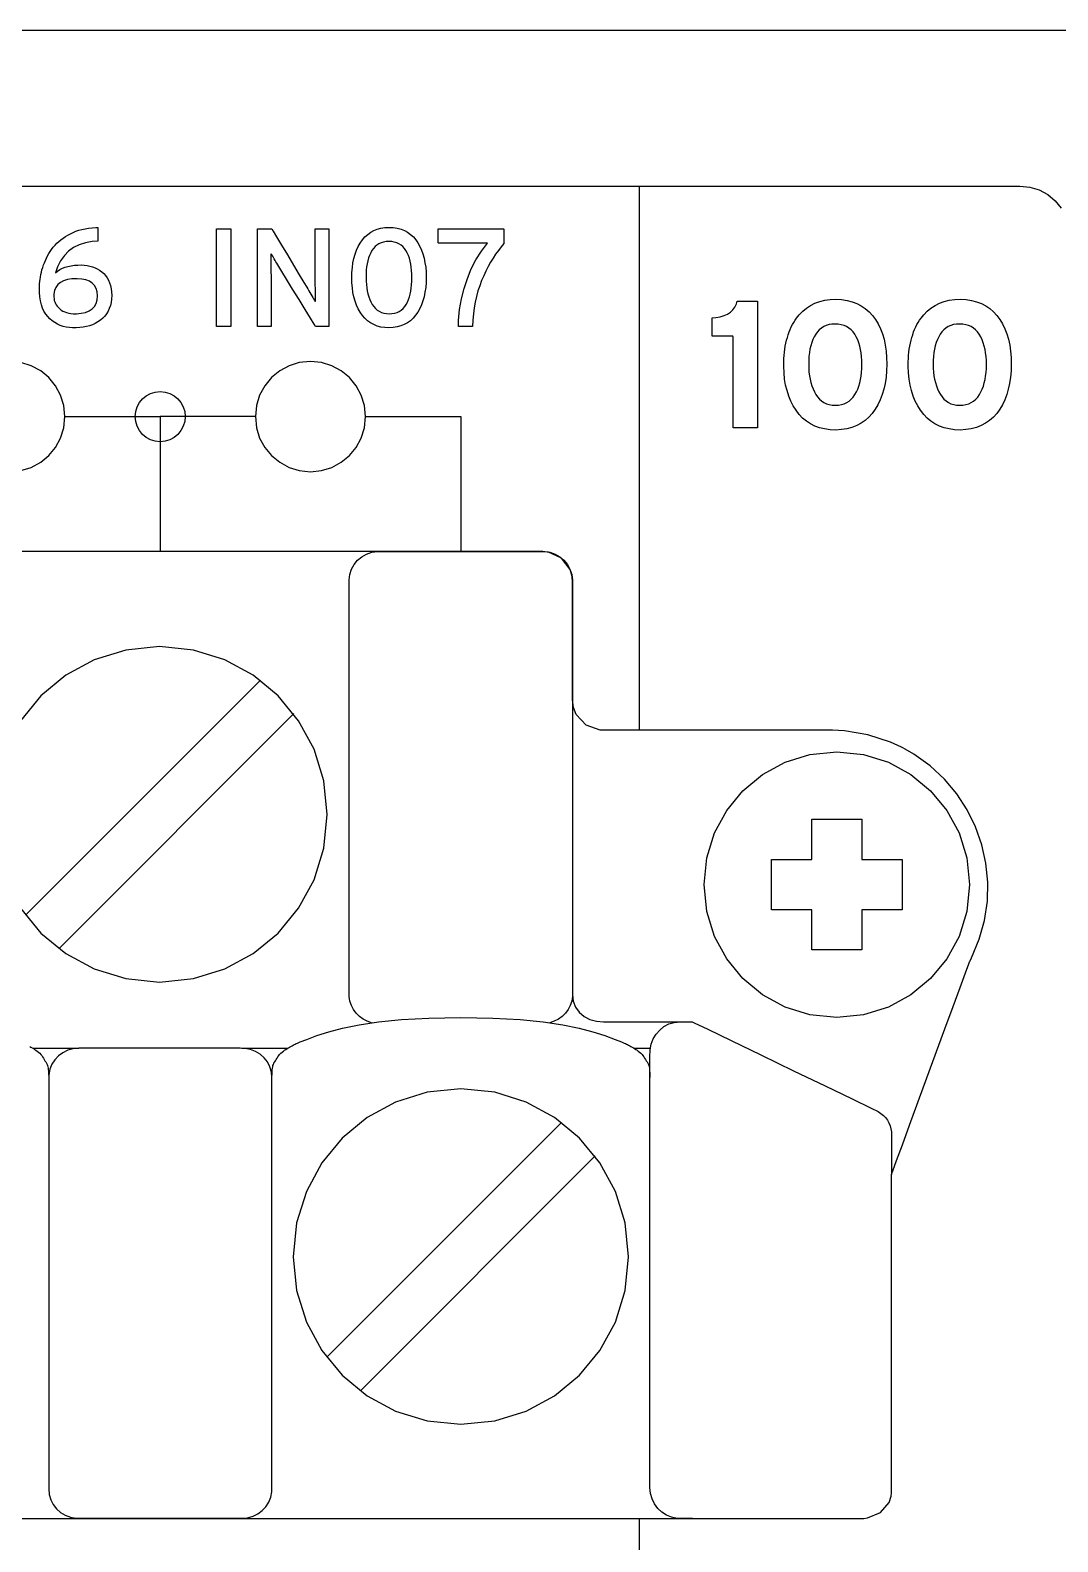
# Model space of a CAD drawing. Extents: x 1 to 47.7, y 0.2 to 33.3.
# Drawn here: x 36.441 to 37.467, y 13.608 to 15.115 of the extents above; entities that cross this region are included whole.
import ezdxf

# ---------------------------------------------------------------- set-up
doc = ezdxf.new("R2010")
doc.units = 0
doc.header["$MEASUREMENT"] = 0
doc.layers.add('4_0_____DWG', color=7, linetype='CONTINUOUS')

msp = doc.modelspace()

# ---------------------------------------------------------------- linework, layer by layer
at = {"layer": '4_0_____DWG'}
for points in [[(35.421, 15.1152), (35.819, 15.1152), (36.0172, 15.1152), (36.2148, 15.1152), (36.4115, 15.1152), (36.6074, 15.1152), (36.8022, 15.1152), (36.996, 15.1152), (37.1887, 15.1152), (37.38, 15.1152), (37.57, 15.1152), (37.7585, 15.1152), (37.9455, 15.1152), (38.1308, 15.1152), (38.3143, 15.1152), (38.496, 15.1152), (38.6757, 15.1152)], [(36.4007, 14.9598), (36.4789, 14.9598), (36.5546, 14.9598), (36.6276, 14.9598), (36.6978, 14.9598), (36.7652, 14.9598), (36.8298, 14.9598), (36.8914, 14.9598), (36.9501, 14.9598), (37.0056, 14.9598), (37.0581, 14.9598), (37.1073, 14.9598), (37.1534, 14.9598), (37.1751, 14.9598), (37.196, 14.9598), (37.2161, 14.9598), (37.2354, 14.9598), (37.2537, 14.9598), (37.2712, 14.9598), (37.2879, 14.9598), (37.3036, 14.9598), (37.3185, 14.9598), (37.3324, 14.9598), (37.3455, 14.9598), (37.3576, 14.9598), (37.3688, 14.9598), (37.3791, 14.9598), (37.3884, 14.9598), (37.3968, 14.9598), (37.4042, 14.9598), (37.4107, 14.9598), (37.4161, 14.9598), (37.4206, 14.9598), (37.4242, 14.9598), (37.4267, 14.9598), (37.4282, 14.9598), (37.4287, 14.9598), (37.4388, 14.9588), (37.4482, 14.9559), (37.4567, 14.9513), (37.4641, 14.9452), (37.4702, 14.9378)], [(37.049, 14.9598), (37.049, 14.4171)], [(36.6273, 14.8199), (36.6273, 14.9171), (36.6414, 14.9171), (36.6414, 14.8199), (36.6273, 14.8199)], [(36.432, 14.676), (36.4423, 14.6792), (36.4517, 14.6843), (36.4598, 14.691), (36.4665, 14.6991), (36.4716, 14.7085), (36.4748, 14.7188), (36.4759, 14.7299), (36.4748, 14.741), (36.4716, 14.7513), (36.4665, 14.7607), (36.4598, 14.7688), (36.4517, 14.7755), (36.4423, 14.7806), (36.432, 14.7838)], [(36.4759, 14.7299), (36.5709, 14.7299), (36.5709, 14.5953)], [(36.6659, 14.7299), (36.5709, 14.7299), (36.5709, 14.5953)], [(36.7759, 14.7299), (36.8709, 14.7299), (36.8709, 14.5953)], [(36.9823, 14.4473), (36.9823, 14.4493), (36.9823, 14.455), (36.9823, 14.4638), (36.9823, 14.4748), (36.9823, 14.5284), (36.9823, 14.5515), (36.9823, 14.5596), (36.9823, 14.5647), (36.982, 14.5705), (36.98, 14.5774), (36.9714, 14.5886), (36.9584, 14.5947), (36.9547, 14.5952), (36.9527, 14.5953), (36.9503, 14.5953), (36.9456, 14.5953), (36.9381, 14.5953), (36.9279, 14.5953), (36.9151, 14.5953), (36.8998, 14.5953), (36.8819, 14.5953), (36.8616, 14.5953), (36.839, 14.5953), (36.8139, 14.5953), (36.7866, 14.5953), (36.7571, 14.5953), (36.7254, 14.5953), (36.6916, 14.5953), (36.6557, 14.5953), (36.6178, 14.5953), (36.578, 14.5953), (36.4927, 14.5953), (36.4003, 14.5953)], [(36.7819, 14.1254), (36.7775, 14.1269), (36.7734, 14.1291), (36.7697, 14.1317), (36.7665, 14.1349), (36.7638, 14.1386), (36.7618, 14.1426), (36.7603, 14.147), (36.7596, 14.1516), (36.7595, 14.1591), (36.7595, 14.1913), (36.7595, 14.2454), (36.7595, 14.3131), (36.7595, 14.3861), (36.7595, 14.4561), (36.7595, 14.5149), (36.7595, 14.5543), (36.7595, 14.567), (36.7602, 14.5726), (36.762, 14.5778), (36.7646, 14.5825), (36.768, 14.5866), (36.7722, 14.5901), (36.777, 14.5927), (36.7822, 14.5946), (36.7879, 14.5954), (36.7928, 14.5954), (36.807, 14.5954), (36.8293, 14.5954), (36.8565, 14.5954), (36.8854, 14.5954), (36.9126, 14.5954), (36.9349, 14.5954), (36.9491, 14.5954), (36.9541, 14.5954), (36.9597, 14.5946), (36.965, 14.5927), (36.9697, 14.5901), (36.9739, 14.5866), (36.9773, 14.5825), (36.9799, 14.5778), (36.9817, 14.5726), (36.9824, 14.567), (36.9824, 14.5543), (36.9824, 14.5149), (36.9824, 14.4561), (36.9824, 14.3861), (36.9824, 14.3131), (36.9824, 14.2454), (36.9824, 14.1913), (36.9824, 14.1591), (36.9823, 14.1516), (36.9816, 14.1469), (36.9801, 14.1426), (36.978, 14.1385), (36.9753, 14.1349), (36.9721, 14.1317), (36.9683, 14.129), (36.9642, 14.1269), (36.9597, 14.1254)], [(36.4316, 14.2396), (36.452, 14.2149), (36.4768, 14.1945), (36.5052, 14.1791), (36.5367, 14.1694), (36.5704, 14.166), (36.6041, 14.1694), (36.6355, 14.1791), (36.6639, 14.1945), (36.6887, 14.2149), (36.7091, 14.2396), (36.7245, 14.268), (36.7343, 14.2994), (36.7377, 14.3331), (36.7343, 14.3668), (36.7245, 14.3982), (36.7091, 14.4266), (36.6887, 14.4514), (36.6639, 14.4719), (36.6355, 14.4873), (36.6041, 14.4971), (36.5704, 14.5005), (36.5367, 14.4971), (36.5052, 14.4873), (36.4768, 14.4719), (36.452, 14.4514), (36.4316, 14.4266)], [(36.4366, 14.2328), (36.6709, 14.4671)], [(36.4029, 13.6311), (36.5141, 13.6311), (36.6194, 13.6311), (36.7185, 13.6311), (36.811, 13.6311), (36.8963, 13.6311), (36.9361, 13.6311), (36.974, 13.6311), (37.0099, 13.6311), (37.0437, 13.6311), (37.0754, 13.6311), (37.105, 13.6311), (37.1323, 13.6311), (37.1573, 13.6311), (37.18, 13.6311), (37.2003, 13.6311), (37.2181, 13.6311), (37.2335, 13.6311), (37.2463, 13.6311), (37.2564, 13.6311), (37.2639, 13.6311), (37.2687, 13.6311), (37.2711, 13.6311), (37.273, 13.6312), (37.2768, 13.6316), (37.2898, 13.6371), (37.2984, 13.647), (37.3004, 13.6532), (37.3007, 13.6565), (37.3007, 13.6608), (37.3007, 13.6664), (37.3007, 13.6743), (37.3007, 13.6961), (37.3007, 13.7244), (37.3007, 13.7575), (37.3007, 13.8305), (37.3007, 13.8668), (37.3007, 13.9006), (37.3007, 13.9301), (37.3007, 13.9533), (37.3007, 13.9621), (37.3007, 13.9686), (37.3007, 13.9727), (37.3007, 13.9741), (37.3011, 13.9751), (37.3021, 13.9778), (37.3058, 13.9881), (37.3116, 14.0037), (37.3188, 14.0234), (37.3361, 14.0704), (37.3541, 14.1194), (37.3623, 14.1416), (37.3693, 14.1606), (37.3747, 14.1752), (37.378, 14.1842), (37.3787, 14.1863), (37.3789, 14.1866), (37.3807, 14.1902), (37.3884, 14.2087), (37.3936, 14.2275), (37.3964, 14.2466), (37.3969, 14.2656), (37.395, 14.2845), (37.3909, 14.303), (37.3847, 14.3208), (37.3763, 14.3378), (37.3659, 14.3537), (37.3536, 14.3684), (37.3393, 14.3816), (37.3232, 14.3932), (37.3145, 14.3982), (37.3119, 14.3996), (37.3106, 14.4003), (37.2998, 14.4052), (37.2772, 14.4125), (37.2538, 14.4164), (37.2419, 14.4171), (37.2381, 14.4171), (37.2298, 14.4171), (37.2153, 14.4171), (37.1959, 14.4171), (37.1729, 14.4171), (37.1475, 14.4171), (37.0949, 14.4171), (37.0703, 14.4171), (37.0486, 14.4171), (37.031, 14.4171), (37.0188, 14.4171), (37.0134, 14.4171), (37.0101, 14.4172), (36.996, 14.4222), (36.9861, 14.4329), (36.9834, 14.4397), (36.9824, 14.4473)], [(36.47, 14.1994), (36.7043, 14.4337)], [(37.2212, 14.2881), (37.2212, 14.3284), (37.2711, 14.3284), (37.2711, 14.2881), (37.3113, 14.2881), (37.3113, 14.2382), (37.2711, 14.2382), (37.2711, 14.1982), (37.2212, 14.1982), (37.2212, 14.2382), (37.181, 14.2382), (37.181, 14.2881), (37.2212, 14.2881)], [(36.9824, 14.1537), (36.9832, 14.1469), (36.9855, 14.141), (36.9892, 14.1359), (36.9939, 14.1318), (36.9997, 14.1288), (37.0062, 14.127), (37.0133, 14.1263), (37.0175, 14.1263), (37.0284, 14.1263), (37.0433, 14.1263), (37.0596, 14.1263), (37.0745, 14.1263), (37.0855, 14.1263), (37.0897, 14.1263)], [(36.6825, 14.0708), (36.6825, 14.0723), (36.6826, 14.0738), (36.6826, 14.0754), (36.6827, 14.077), (36.6828, 14.0786), (36.683, 14.0801), (36.6832, 14.0815), (36.6835, 14.0827), (36.6839, 14.0838), (36.6845, 14.0851), (36.6852, 14.0863), (36.686, 14.0876), (36.6868, 14.0889), (36.6876, 14.0901), (36.6884, 14.0914), (36.6893, 14.0927), (36.6901, 14.0939), (36.6913, 14.0951), (36.6926, 14.0961), (36.6939, 14.0971), (36.6951, 14.0981), (36.6964, 14.0989), (36.6976, 14.0997), (36.6989, 14.1005), (36.7001, 14.1012), (36.7013, 14.1019), (36.7025, 14.1025), (36.7036, 14.103), (36.7046, 14.1036), (36.7057, 14.1041), (36.7068, 14.1046), (36.708, 14.1051), (36.7093, 14.1057), (36.7108, 14.1063), (36.7172, 14.1088), (36.7274, 14.1126), (36.7392, 14.1164), (36.753, 14.1201), (36.7694, 14.1234), (36.7889, 14.1263), (36.8119, 14.1286), (36.8391, 14.13), (36.871, 14.1306), (36.9029, 14.13), (36.9301, 14.1286), (36.9531, 14.1263), (36.9726, 14.1234), (36.989, 14.1201), (37.0028, 14.1164), (37.0146, 14.1126), (37.0249, 14.1088), (37.0312, 14.1063), (37.0327, 14.1057), (37.034, 14.1051), (37.0352, 14.1046), (37.0363, 14.1041), (37.0374, 14.1036), (37.0384, 14.103), (37.0395, 14.1025), (37.0407, 14.1019), (37.0419, 14.1012), (37.0432, 14.1005), (37.0444, 14.0997), (37.0456, 14.0989), (37.0469, 14.0981), (37.0481, 14.0971), (37.0494, 14.0961), (37.0507, 14.0951), (37.0519, 14.0939), (37.0527, 14.0927), (37.0536, 14.0914), (37.0544, 14.0901), (37.0552, 14.0889), (37.056, 14.0876), (37.0568, 14.0863), (37.0575, 14.0851), (37.0581, 14.0838), (37.0585, 14.0827), (37.0588, 14.0815), (37.0591, 14.0801), (37.0593, 14.0786), (37.0594, 14.077), (37.0596, 14.0754), (37.0596, 14.0738), (37.0597, 14.0723), (37.0597, 14.0708)], [(37.102, 13.6311), (37.1016, 13.6311), (37.1003, 13.6311), (37.0985, 13.6311), (37.0964, 13.6311), (37.0942, 13.6311), (37.0922, 13.6311), (37.0907, 13.6311), (37.0898, 13.6311), (37.0868, 13.6312), (37.0812, 13.6323), (37.0761, 13.6344), (37.0715, 13.6374), (37.0675, 13.6411), (37.0642, 13.6456), (37.0618, 13.6506), (37.0602, 13.6561), (37.0597, 13.662), (37.0597, 13.6786), (37.0597, 13.7227), (37.0597, 13.7859), (37.0597, 13.8596), (37.0597, 13.9355), (37.0597, 14.005), (37.0597, 14.0597), (37.0597, 14.0911), (37.0598, 14.0984), (37.0609, 14.1041), (37.0629, 14.1094), (37.0658, 14.1141), (37.0694, 14.1182), (37.0737, 14.1216), (37.0786, 14.1242), (37.084, 14.1258), (37.0897, 14.1263), (37.0901, 14.1263), (37.0914, 14.1263), (37.0932, 14.1263), (37.0953, 14.1263), (37.0975, 14.1263), (37.0995, 14.1263), (37.101, 14.1263), (37.1019, 14.1263), (37.1039, 14.1254), (37.1173, 14.1189), (37.1407, 14.1077), (37.1704, 14.0933), (37.2029, 14.0776), (37.2344, 14.0624), (37.2614, 14.0494), (37.2803, 14.0403), (37.2874, 14.0369), (37.2901, 14.0351), (37.2926, 14.033), (37.2948, 14.0308), (37.2966, 14.0283), (37.2982, 14.0256), (37.2994, 14.0228), (37.3002, 14.0198), (37.3007, 14.0167), (37.3007, 14.0147), (37.3007, 14.0118), (37.3007, 14.0066), (37.3007, 14), (37.3007, 13.9928), (37.3007, 13.9858), (37.3007, 13.9799), (37.3007, 13.9757), (37.3007, 13.9741)], [(36.4407, 14.1019), (36.4419, 14.1012), (36.4432, 14.1005), (36.4444, 14.0997), (36.4456, 14.0989), (36.4469, 14.0981), (36.4481, 14.0971), (36.4494, 14.0961), (36.4507, 14.0951), (36.4519, 14.0939), (36.4527, 14.0927), (36.4536, 14.0914), (36.4544, 14.0901), (36.4552, 14.0889), (36.456, 14.0876), (36.4568, 14.0863), (36.4575, 14.0851), (36.4581, 14.0838), (36.4585, 14.0827), (36.4588, 14.0815), (36.4591, 14.0801), (36.4593, 14.0786), (36.4594, 14.077), (36.4596, 14.0754), (36.4596, 14.0738), (36.4597, 14.0723), (36.4597, 14.0708)], [(36.4441, 14.1), (36.4897, 14.1)], [(36.6525, 14.1), (36.6981, 14.1)], [(37.0439, 14.1), (37.0597, 14.1)], [(36.7372, 13.7918), (36.9715, 14.0261)], [(36.7707, 13.7584), (37.0049, 13.9927)], [(37.049, 13.6313), (37.049, 13.3298)]]:
    msp.add_lwpolyline(points, dxfattribs=at)
for points in [[(36.5226, 14.8507), (36.5224, 14.8472), (36.522, 14.8438), (36.5212, 14.8407), (36.5202, 14.8378), (36.519, 14.835), (36.5175, 14.8325), (36.5157, 14.8302), (36.5136, 14.828), (36.5113, 14.8261), (36.5088, 14.8244), (36.5062, 14.8228), (36.5034, 14.8215), (36.5004, 14.8205), (36.4974, 14.8196), (36.4941, 14.819), (36.4907, 14.8186), (36.4872, 14.8184), (36.4836, 14.8184), (36.4803, 14.8187), (36.4771, 14.8192), (36.4741, 14.8199), (36.4712, 14.8209), (36.4684, 14.8222), (36.4658, 14.8237), (36.4633, 14.8254), (36.4609, 14.8274), (36.4587, 14.8296), (36.4567, 14.8322), (36.455, 14.835), (36.4536, 14.8381), (36.4524, 14.8415), (36.4515, 14.8453), (36.4509, 14.8493), (36.4505, 14.8536), (36.4504, 14.8577), (36.4504, 14.8599), (36.4506, 14.8622), (36.4508, 14.8645), (36.4511, 14.8668), (36.4515, 14.8691), (36.4519, 14.8715), (36.4524, 14.8739), (36.453, 14.8763), (36.4537, 14.8787), (36.4545, 14.8811), (36.4554, 14.8834), (36.4564, 14.8857), (36.4574, 14.8879), (36.4586, 14.8902), (36.4598, 14.8924), (36.4612, 14.8945), (36.4626, 14.8967), (36.4643, 14.8988), (36.466, 14.9008), (36.4679, 14.9027), (36.4698, 14.9045), (36.4719, 14.9062), (36.4741, 14.9079), (36.4764, 14.9095), (36.4788, 14.9109), (36.4813, 14.9123), (36.484, 14.9136), (36.4868, 14.9148), (36.4897, 14.9158), (36.4928, 14.9166), (36.4961, 14.9173), (36.4995, 14.9179), (36.503, 14.9183), (36.5067, 14.9186), (36.5088, 14.9185), (36.5088, 14.9176), (36.5088, 14.916), (36.5088, 14.9139), (36.5088, 14.9115), (36.5088, 14.9092), (36.5088, 14.9072), (36.5088, 14.9057), (36.5088, 14.905), (36.5031, 14.9045), (36.4963, 14.9032), (36.4901, 14.9012), (36.4846, 14.8984), (36.4796, 14.8948), (36.4753, 14.8904), (36.4716, 14.8853), (36.4685, 14.8794), (36.4664, 14.8734), (36.4685, 14.8751), (36.4708, 14.8766), (36.4733, 14.8778), (36.476, 14.8789), (36.4789, 14.8797), (36.482, 14.8804), (36.4853, 14.8808), (36.4887, 14.881), (36.4922, 14.8811), (36.4951, 14.8809), (36.498, 14.8805), (36.5007, 14.88), (36.5033, 14.8792), (36.5059, 14.8783), (36.5082, 14.8771), (36.5105, 14.8758), (36.5127, 14.8743), (36.5147, 14.8725), (36.5165, 14.8705), (36.5181, 14.8683), (36.5194, 14.8659), (36.5205, 14.8633), (36.5214, 14.8605), (36.522, 14.8574), (36.5224, 14.8542)], [(36.726, 14.8199), (36.7246, 14.8221), (36.721, 14.8281), (36.7157, 14.8366), (36.7095, 14.8466), (36.7031, 14.8571), (36.6971, 14.8668), (36.6923, 14.8747), (36.6892, 14.8797), (36.6882, 14.8813), (36.6873, 14.8828), (36.6864, 14.8843), (36.6856, 14.8857), (36.6847, 14.8871), (36.6839, 14.8885), (36.6832, 14.8898), (36.6824, 14.8911), (36.6817, 14.8923), (36.6814, 14.8915), (36.6814, 14.8892), (36.6814, 14.8867), (36.6815, 14.8843), (36.6815, 14.8817), (36.6815, 14.8791), (36.6815, 14.8763), (36.6815, 14.8736), (36.6816, 14.8707), (36.6816, 14.8689), (36.6816, 14.8644), (36.6816, 14.8576), (36.6816, 14.8494), (36.6816, 14.8408), (36.6816, 14.8326), (36.6816, 14.8258), (36.6816, 14.8213), (36.6816, 14.8199), (36.6809, 14.8199), (36.6795, 14.8199), (36.6775, 14.8199), (36.6752, 14.8199), (36.6729, 14.8199), (36.6708, 14.8199), (36.6691, 14.8199), (36.6681, 14.8199), (36.6679, 14.8206), (36.6679, 14.8269), (36.6679, 14.8383), (36.6679, 14.8532), (36.6679, 14.8697), (36.6679, 14.8861), (36.6679, 14.9005), (36.6679, 14.9114), (36.6679, 14.9168), (36.6682, 14.9171), (36.6693, 14.9171), (36.6712, 14.9171), (36.6735, 14.9171), (36.676, 14.9171), (36.6783, 14.9171), (36.6803, 14.9171), (36.6817, 14.9171), (36.6823, 14.9171), (36.6836, 14.9149), (36.6871, 14.9091), (36.6921, 14.9008), (36.698, 14.8911), (36.7041, 14.8809), (36.7098, 14.8714), (36.7144, 14.8638), (36.7174, 14.8589), (36.7184, 14.8572), (36.7194, 14.8554), (36.7204, 14.8537), (36.7214, 14.852), (36.7223, 14.8504), (36.7232, 14.8488), (36.724, 14.8474), (36.7248, 14.8459), (36.7256, 14.8446), (36.7259, 14.8453), (36.7258, 14.8477), (36.7258, 14.8502), (36.7258, 14.8528), (36.7258, 14.8554), (36.7258, 14.8581), (36.7257, 14.8608), (36.7257, 14.8636), (36.7257, 14.8665), (36.7257, 14.8683), (36.7257, 14.8728), (36.7257, 14.8796), (36.7257, 14.8877), (36.7257, 14.8963), (36.7257, 14.9044), (36.7257, 14.9112), (36.7257, 14.9157), (36.7257, 14.9171), (36.7264, 14.9171), (36.7278, 14.9171), (36.7298, 14.9171), (36.7321, 14.9171), (36.7344, 14.9171), (36.7365, 14.9171), (36.7382, 14.9171), (36.7393, 14.9171), (36.7394, 14.9164), (36.7394, 14.9101), (36.7394, 14.8987), (36.7394, 14.8838), (36.7394, 14.8673), (36.7394, 14.8509), (36.7394, 14.8365), (36.7394, 14.8256), (36.7394, 14.8202), (36.7392, 14.8199), (36.7381, 14.8199), (36.7363, 14.8199), (36.7342, 14.8199), (36.7319, 14.8199), (36.7297, 14.8199), (36.7278, 14.8199), (36.7265, 14.8199)], [(36.8364, 14.8687), (36.8363, 14.8635), (36.8359, 14.8586), (36.8352, 14.8539), (36.8343, 14.8495), (36.8331, 14.8453), (36.8317, 14.8414), (36.83, 14.8376), (36.8281, 14.8342), (36.8259, 14.8309), (36.8234, 14.8281), (36.8207, 14.8255), (36.8177, 14.8234), (36.8145, 14.8217), (36.811, 14.8203), (36.8073, 14.8193), (36.8033, 14.8186), (36.7991, 14.8183), (36.795, 14.8186), (36.7911, 14.8192), (36.7874, 14.8202), (36.784, 14.8216), (36.7808, 14.8234), (36.7778, 14.8255), (36.7751, 14.828), (36.7727, 14.8308), (36.7705, 14.834), (36.7685, 14.8374), (36.7668, 14.8411), (36.7654, 14.845), (36.7642, 14.8492), (36.7633, 14.8536), (36.7627, 14.8583), (36.7623, 14.8632), (36.7622, 14.8684), (36.7623, 14.8736), (36.7627, 14.8785), (36.7633, 14.8832), (36.7643, 14.8876), (36.7654, 14.8918), (36.7669, 14.8958), (36.7686, 14.8995), (36.7706, 14.903), (36.7728, 14.9062), (36.7753, 14.9091), (36.778, 14.9116), (36.781, 14.9137), (36.7842, 14.9155), (36.7876, 14.9168), (36.7913, 14.9178), (36.7952, 14.9184), (36.7994, 14.9186), (36.8036, 14.9184), (36.8076, 14.9178), (36.8113, 14.9168), (36.8147, 14.9154), (36.8179, 14.9137), (36.8209, 14.9116), (36.8236, 14.9091), (36.826, 14.9063), (36.8282, 14.9031), (36.8301, 14.8997), (36.8318, 14.896), (36.8332, 14.8921), (36.8343, 14.8879), (36.8352, 14.8834), (36.8359, 14.8788), (36.8363, 14.8738)], [(36.914, 14.9024), (36.9111, 14.8991), (36.9084, 14.8955), (36.9057, 14.8918), (36.9031, 14.8879), (36.9006, 14.8838), (36.8983, 14.8796), (36.896, 14.8751), (36.8938, 14.8704), (36.8917, 14.8655), (36.8898, 14.8604), (36.8881, 14.8552), (36.8867, 14.8497), (36.8854, 14.8441), (36.8844, 14.8383), (36.8836, 14.8324), (36.883, 14.8262), (36.8826, 14.8199), (36.8821, 14.8199), (36.8807, 14.8199), (36.8786, 14.8199), (36.8762, 14.8199), (36.8737, 14.8199), (36.8714, 14.8199), (36.8696, 14.8199), (36.8686, 14.8199), (36.8687, 14.8256), (36.8698, 14.8367), (36.8717, 14.8475), (36.8742, 14.8577), (36.8775, 14.8676), (36.8814, 14.8771), (36.8861, 14.8861), (36.8915, 14.8948), (36.8976, 14.903), (36.8957, 14.903), (36.8907, 14.903), (36.8835, 14.903), (36.8751, 14.903), (36.8664, 14.903), (36.8585, 14.903), (36.8523, 14.903), (36.8487, 14.903), (36.8482, 14.9031), (36.8482, 14.9042), (36.8482, 14.9059), (36.8482, 14.9082), (36.8482, 14.9107), (36.8482, 14.9131), (36.8482, 14.9151), (36.8482, 14.9165), (36.8482, 14.9171), (36.8508, 14.9171), (36.8574, 14.9171), (36.867, 14.9171), (36.8782, 14.9171), (36.8897, 14.9171), (36.9003, 14.9171), (36.9086, 14.9171), (36.9134, 14.9171), (36.914, 14.9169), (36.914, 14.9159), (36.914, 14.914), (36.914, 14.9117), (36.914, 14.9091), (36.914, 14.9066), (36.914, 14.9044), (36.914, 14.9029)], [(36.8222, 14.8684), (36.8221, 14.872), (36.8219, 14.8755), (36.8215, 14.8788), (36.821, 14.882), (36.8204, 14.885), (36.8196, 14.8878), (36.8186, 14.8905), (36.8175, 14.8931), (36.8162, 14.8954), (36.8148, 14.8975), (36.8131, 14.8994), (36.8113, 14.9009), (36.8092, 14.9022), (36.807, 14.9032), (36.8046, 14.9039), (36.802, 14.9044), (36.7991, 14.9045), (36.7964, 14.9044), (36.7938, 14.9039), (36.7914, 14.9032), (36.7892, 14.9022), (36.7872, 14.901), (36.7854, 14.8994), (36.7837, 14.8976), (36.7823, 14.8956), (36.781, 14.8932), (36.7799, 14.8907), (36.7789, 14.8881), (36.7781, 14.8852), (36.7775, 14.8823), (36.777, 14.8791), (36.7766, 14.8758), (36.7764, 14.8723), (36.7764, 14.8687), (36.7765, 14.8651), (36.7767, 14.8616), (36.7771, 14.8583), (36.7776, 14.8552), (36.7783, 14.8522), (36.7791, 14.8494), (36.7801, 14.8467), (36.7813, 14.8442), (36.7826, 14.8418), (36.784, 14.8397), (36.7857, 14.8378), (36.7875, 14.8362), (36.7895, 14.8349), (36.7917, 14.8338), (36.7941, 14.8331), (36.7967, 14.8326), (36.7994, 14.8324), (36.8022, 14.8326), (36.8048, 14.8331), (36.8073, 14.8338), (36.8095, 14.8348), (36.8115, 14.8361), (36.8133, 14.8377), (36.815, 14.8396), (36.8164, 14.8417), (36.8176, 14.8441), (36.8187, 14.8466), (36.8196, 14.8492), (36.8204, 14.852), (36.821, 14.855), (36.8215, 14.8581), (36.8219, 14.8614), (36.8221, 14.8648)], [(36.5084, 14.8505), (36.508, 14.8544), (36.507, 14.8578), (36.5054, 14.8606), (36.5032, 14.863), (36.5003, 14.8649), (36.4968, 14.8662), (36.4927, 14.8671), (36.488, 14.8674), (36.4829, 14.8672), (36.4784, 14.8666), (36.4746, 14.8654), (36.4714, 14.8637), (36.4688, 14.8615), (36.4668, 14.8588), (36.4655, 14.8556), (36.4649, 14.8519), (36.4648, 14.8492), (36.465, 14.8475), (36.4653, 14.8458), (36.4658, 14.8443), (36.4665, 14.8427), (36.4673, 14.8413), (36.4683, 14.8399), (36.4695, 14.8386), (36.4708, 14.8374), (36.4723, 14.8362), (36.4739, 14.8352), (36.4757, 14.8344), (36.4776, 14.8337), (36.4797, 14.8331), (36.4819, 14.8328), (36.4843, 14.8325), (36.4873, 14.8325), (36.4922, 14.8329), (36.4965, 14.8338), (36.5001, 14.8353), (36.5031, 14.8373), (36.5054, 14.8398), (36.507, 14.8428), (36.508, 14.8464)], [(37.1428, 14.7186), (37.1428, 14.7221), (37.1428, 14.7316), (37.1428, 14.7451), (37.1428, 14.7608), (37.1428, 14.7769), (37.1428, 14.7916), (37.1428, 14.803), (37.1428, 14.8093), (37.1425, 14.81), (37.1409, 14.81), (37.1381, 14.81), (37.1347, 14.81), (37.131, 14.81), (37.1274, 14.81), (37.1245, 14.81), (37.1225, 14.81), (37.1219, 14.81), (37.1219, 14.8109), (37.1219, 14.813), (37.1219, 14.8158), (37.1219, 14.819), (37.1219, 14.8223), (37.1219, 14.8252), (37.1219, 14.8273), (37.1219, 14.8284), (37.1253, 14.8288), (37.1297, 14.8295), (37.1336, 14.8306), (37.137, 14.8321), (37.14, 14.8341), (37.1425, 14.8364), (37.1445, 14.8392), (37.146, 14.8424), (37.1469, 14.8449), (37.1481, 14.8449), (37.1505, 14.8449), (37.1537, 14.8449), (37.1572, 14.8449), (37.1607, 14.8449), (37.1638, 14.8449), (37.1661, 14.8449), (37.1671, 14.8449), (37.1671, 14.8412), (37.1671, 14.8292), (37.1671, 14.8112), (37.1671, 14.7897), (37.1671, 14.7674), (37.1671, 14.7467), (37.1671, 14.7301), (37.1671, 14.7202), (37.1669, 14.7186), (37.1652, 14.7186), (37.1622, 14.7186), (37.1583, 14.7186), (37.154, 14.7186), (37.1498, 14.7186), (37.1463, 14.7186), (37.1437, 14.7186)], [(37.2961, 14.7821), (37.2959, 14.7754), (37.2953, 14.7691), (37.2944, 14.763), (37.2931, 14.7572), (37.2915, 14.7518), (37.2895, 14.7467), (37.2872, 14.7418), (37.2846, 14.7373), (37.2815, 14.7331), (37.2782, 14.7294), (37.2744, 14.7261), (37.2704, 14.7233), (37.266, 14.721), (37.2613, 14.7192), (37.2562, 14.7178), (37.2508, 14.7169), (37.2451, 14.7165), (37.2394, 14.7168), (37.234, 14.7176), (37.229, 14.7188), (37.2242, 14.7205), (37.2199, 14.7227), (37.2158, 14.7254), (37.212, 14.7285), (37.2086, 14.7321), (37.2055, 14.7362), (37.2027, 14.7406), (37.2003, 14.7454), (37.1982, 14.7504), (37.1965, 14.7558), (37.1951, 14.7614), (37.1941, 14.7674), (37.1935, 14.7737), (37.1932, 14.7803), (37.1933, 14.7844), (37.1934, 14.7877), (37.1936, 14.791), (37.1939, 14.7942), (37.1943, 14.7973), (37.1948, 14.8003), (37.1954, 14.8032), (37.1961, 14.8061), (37.1969, 14.8089), (37.1977, 14.8116), (37.1986, 14.8143), (37.1996, 14.8168), (37.2007, 14.8193), (37.2019, 14.8216), (37.2032, 14.8239), (37.2045, 14.8261), (37.206, 14.8282), (37.2087, 14.8315), (37.2121, 14.8351), (37.2159, 14.8382), (37.22, 14.8408), (37.2244, 14.843), (37.2291, 14.8447), (37.2342, 14.8459), (37.2396, 14.8467), (37.2453, 14.8469), (37.251, 14.8466), (37.2564, 14.8458), (37.2614, 14.8445), (37.2662, 14.8427), (37.2705, 14.8405), (37.2746, 14.8377), (37.2783, 14.8345), (37.2817, 14.8308), (37.2847, 14.8267), (37.2874, 14.8223), (37.2897, 14.8175), (37.2917, 14.8124), (37.2933, 14.807), (37.2945, 14.8013), (37.2954, 14.7952), (37.2959, 14.7888)], [(37.4203, 14.7821), (37.4201, 14.7754), (37.4195, 14.7691), (37.4186, 14.763), (37.4173, 14.7572), (37.4157, 14.7518), (37.4137, 14.7467), (37.4114, 14.7418), (37.4088, 14.7373), (37.4058, 14.7331), (37.4024, 14.7294), (37.3987, 14.7261), (37.3946, 14.7233), (37.3902, 14.721), (37.3855, 14.7192), (37.3804, 14.7178), (37.375, 14.7169), (37.3693, 14.7165), (37.3636, 14.7168), (37.3582, 14.7176), (37.3532, 14.7188), (37.3485, 14.7205), (37.3441, 14.7227), (37.34, 14.7254), (37.3363, 14.7285), (37.3329, 14.7321), (37.3297, 14.7362), (37.3269, 14.7406), (37.3245, 14.7454), (37.3224, 14.7504), (37.3207, 14.7558), (37.3193, 14.7614), (37.3183, 14.7674), (37.3177, 14.7737), (37.3174, 14.7803), (37.3175, 14.7844), (37.3176, 14.7877), (37.3178, 14.791), (37.3181, 14.7942), (37.3185, 14.7973), (37.319, 14.8003), (37.3196, 14.8032), (37.3203, 14.8061), (37.3211, 14.8089), (37.3219, 14.8116), (37.3228, 14.8143), (37.3238, 14.8168), (37.3249, 14.8193), (37.3261, 14.8216), (37.3274, 14.8239), (37.3288, 14.8261), (37.3302, 14.8282), (37.3329, 14.8315), (37.3363, 14.8351), (37.3401, 14.8382), (37.3442, 14.8408), (37.3486, 14.843), (37.3533, 14.8447), (37.3584, 14.8459), (37.3638, 14.8467), (37.3695, 14.8469), (37.3752, 14.8466), (37.3806, 14.8458), (37.3857, 14.8445), (37.3904, 14.8427), (37.3948, 14.8405), (37.3988, 14.8377), (37.4025, 14.8345), (37.4059, 14.8308), (37.409, 14.8267), (37.4116, 14.8223), (37.4139, 14.8175), (37.4159, 14.8124), (37.4175, 14.807), (37.4187, 14.8013), (37.4196, 14.7952), (37.4201, 14.7888)], [(37.2712, 14.7818), (37.2712, 14.7858), (37.2709, 14.7897), (37.2705, 14.7934), (37.2698, 14.7969), (37.2691, 14.8002), (37.2681, 14.8034), (37.267, 14.8065), (37.2656, 14.8093), (37.2641, 14.812), (37.2624, 14.8143), (37.2605, 14.8164), (37.2583, 14.8182), (37.256, 14.8196), (37.2534, 14.8207), (37.2506, 14.8215), (37.2476, 14.822), (37.2444, 14.8222), (37.2413, 14.8221), (37.2384, 14.8216), (37.2357, 14.8207), (37.2332, 14.8196), (37.2308, 14.8182), (37.2287, 14.8165), (37.2268, 14.8145), (37.2251, 14.8121), (37.2236, 14.8095), (37.2223, 14.8067), (37.2211, 14.8037), (37.2202, 14.8005), (37.2194, 14.7972), (37.2188, 14.7937), (37.2183, 14.79), (37.2181, 14.7862), (37.2181, 14.7821), (37.2181, 14.7781), (37.2184, 14.7743), (37.2189, 14.7707), (37.2195, 14.7672), (37.2203, 14.7638), (37.2213, 14.7606), (37.2225, 14.7576), (37.2238, 14.7547), (37.2253, 14.752), (37.227, 14.7495), (37.2289, 14.7473), (37.231, 14.7455), (37.2333, 14.744), (37.2358, 14.7428), (37.2386, 14.7419), (37.2415, 14.7414), (37.2446, 14.7412), (37.2478, 14.7414), (37.2508, 14.7419), (37.2536, 14.7428), (37.2561, 14.7439), (37.2585, 14.7454), (37.2606, 14.7472), (37.2626, 14.7494), (37.2643, 14.7518), (37.2658, 14.7545), (37.2671, 14.7573), (37.2682, 14.7603), (37.2691, 14.7635), (37.2699, 14.7668), (37.2705, 14.7703), (37.2709, 14.774), (37.2712, 14.7778)], [(37.3955, 14.7818), (37.3954, 14.7858), (37.3951, 14.7897), (37.3947, 14.7934), (37.3941, 14.7969), (37.3933, 14.8002), (37.3923, 14.8034), (37.3912, 14.8065), (37.3899, 14.8093), (37.3884, 14.812), (37.3866, 14.8143), (37.3847, 14.8164), (37.3825, 14.8182), (37.3802, 14.8196), (37.3776, 14.8207), (37.3748, 14.8215), (37.3719, 14.822), (37.3687, 14.8222), (37.3655, 14.8221), (37.3626, 14.8216), (37.3599, 14.8207), (37.3574, 14.8196), (37.3551, 14.8182), (37.353, 14.8165), (37.3511, 14.8145), (37.3494, 14.8121), (37.3479, 14.8095), (37.3465, 14.8067), (37.3454, 14.8037), (37.3444, 14.8005), (37.3436, 14.7972), (37.343, 14.7937), (37.3426, 14.79), (37.3423, 14.7862), (37.3423, 14.7821), (37.3424, 14.7781), (37.3426, 14.7743), (37.3431, 14.7707), (37.3437, 14.7672), (37.3445, 14.7638), (37.3455, 14.7606), (37.3467, 14.7576), (37.348, 14.7547), (37.3495, 14.752), (37.3512, 14.7495), (37.3531, 14.7473), (37.3552, 14.7455), (37.3575, 14.744), (37.3601, 14.7428), (37.3628, 14.7419), (37.3657, 14.7414), (37.3688, 14.7412), (37.372, 14.7414), (37.375, 14.7419), (37.3778, 14.7428), (37.3803, 14.7439), (37.3827, 14.7454), (37.3849, 14.7472), (37.3868, 14.7494), (37.3885, 14.7518), (37.39, 14.7545), (37.3913, 14.7573), (37.3924, 14.7603), (37.3933, 14.7635), (37.3941, 14.7668), (37.3947, 14.7703), (37.3951, 14.774), (37.3954, 14.7778)], [(36.7209, 14.6749), (36.732, 14.676), (36.7423, 14.6792), (36.7517, 14.6843), (36.7598, 14.691), (36.7665, 14.6991), (36.7716, 14.7085), (36.7748, 14.7188), (36.7759, 14.7299), (36.7748, 14.741), (36.7716, 14.7513), (36.7665, 14.7607), (36.7598, 14.7688), (36.7517, 14.7755), (36.7423, 14.7806), (36.732, 14.7838), (36.7209, 14.7849), (36.7098, 14.7838), (36.6995, 14.7806), (36.6902, 14.7755), (36.682, 14.7688), (36.6753, 14.7607), (36.6702, 14.7513), (36.667, 14.741), (36.6659, 14.7299), (36.667, 14.7188), (36.6702, 14.7085), (36.6753, 14.6991), (36.682, 14.691), (36.6902, 14.6843), (36.6995, 14.6792), (36.7098, 14.676)], [(36.596, 14.7299), (36.5955, 14.7249), (36.594, 14.7202), (36.5917, 14.7159), (36.5886, 14.7122), (36.5849, 14.7092), (36.5807, 14.7069), (36.576, 14.7054), (36.5709, 14.7049), (36.5659, 14.7054), (36.5612, 14.7069), (36.557, 14.7092), (36.5533, 14.7122), (36.5502, 14.7159), (36.5479, 14.7202), (36.5465, 14.7249), (36.546, 14.7299), (36.5465, 14.7349), (36.5479, 14.7396), (36.5502, 14.7439), (36.5533, 14.7476), (36.557, 14.7506), (36.5612, 14.7529), (36.5659, 14.7544), (36.5709, 14.7549), (36.576, 14.7544), (36.5807, 14.7529), (36.5849, 14.7506), (36.5886, 14.7476), (36.5917, 14.7439), (36.594, 14.7396), (36.5955, 14.7349)], [(37.3786, 14.2632), (37.3759, 14.2365), (37.3682, 14.2116), (37.356, 14.1891), (37.3398, 14.1695), (37.3202, 14.1533), (37.2977, 14.1411), (37.2728, 14.1334), (37.2461, 14.1307), (37.2194, 14.1334), (37.1946, 14.1411), (37.1721, 14.1533), (37.1525, 14.1695), (37.1363, 14.1891), (37.1241, 14.2116), (37.1164, 14.2365), (37.1137, 14.2632), (37.1164, 14.2899), (37.1241, 14.3147), (37.1363, 14.3372), (37.1525, 14.3568), (37.1721, 14.373), (37.1946, 14.3852), (37.2194, 14.3929), (37.2461, 14.3956), (37.2728, 14.3929), (37.2977, 14.3852), (37.3202, 14.373), (37.3398, 14.3568), (37.356, 14.3372), (37.3682, 14.3147), (37.3759, 14.2899)], [(36.6825, 14.0708), (36.682, 14.0763), (36.6804, 14.0815), (36.678, 14.0863), (36.6747, 14.0905), (36.6707, 14.0941), (36.6661, 14.0969), (36.661, 14.0989), (36.6554, 14.0999), (36.6509, 14.1), (36.6391, 14.1), (36.6186, 14.1), (36.5924, 14.1), (36.5639, 14.1), (36.5362, 14.1), (36.5125, 14.1), (36.4959, 14.1), (36.4897, 14.1), (36.484, 14.0995), (36.4787, 14.098), (36.4738, 14.0956), (36.4695, 14.0924), (36.4658, 14.0885), (36.4629, 14.084), (36.4609, 14.079), (36.4598, 14.0736), (36.4597, 14.0667), (36.4597, 14.037), (36.4597, 13.9852), (36.4597, 13.9194), (36.4597, 13.8476), (36.4597, 13.7778), (36.4597, 13.718), (36.4597, 13.6762), (36.4597, 13.6605), (36.4602, 13.6549), (36.4618, 13.6497), (36.4643, 13.645), (36.4675, 13.6408), (36.4715, 13.6372), (36.4761, 13.6344), (36.4813, 13.6324), (36.4868, 13.6314), (36.4913, 13.6313), (36.5031, 13.6313), (36.5237, 13.6313), (36.5498, 13.6313), (36.5783, 13.6313), (36.606, 13.6313), (36.6297, 13.6313), (36.6463, 13.6313), (36.6525, 13.6313), (36.6582, 13.6318), (36.6636, 13.6333), (36.6685, 13.6357), (36.6728, 13.6389), (36.6764, 13.6428), (36.6793, 13.6473), (36.6813, 13.6523), (36.6824, 13.6577), (36.6825, 13.6646), (36.6825, 13.6943), (36.6825, 13.7461), (36.6825, 13.8119), (36.6825, 13.8837), (36.6825, 13.9535), (36.6825, 14.0133), (36.6825, 14.0551)], [(36.7037, 13.8921), (36.7071, 13.8584), (36.7168, 13.827), (36.7322, 13.7986), (36.7527, 13.7739), (36.7775, 13.7535), (36.8059, 13.7381), (36.8373, 13.7284), (36.8711, 13.725), (36.9048, 13.7284), (36.9362, 13.7381), (36.9646, 13.7535), (36.9893, 13.7739), (37.0098, 13.7986), (37.0252, 13.827), (37.0349, 13.8584), (37.0383, 13.8921), (37.0349, 13.9258), (37.0252, 13.9572), (37.0098, 13.9856), (36.9893, 14.0104), (36.9646, 14.0309), (36.9362, 14.0463), (36.9048, 14.0561), (36.8711, 14.0595), (36.8373, 14.0561), (36.8059, 14.0463), (36.7775, 14.0309), (36.7527, 14.0104), (36.7322, 13.9856), (36.7168, 13.9572), (36.7071, 13.9258)]]:
    msp.add_lwpolyline(points, close=True, dxfattribs=at)

doc.saveas('drawing.dxf')
